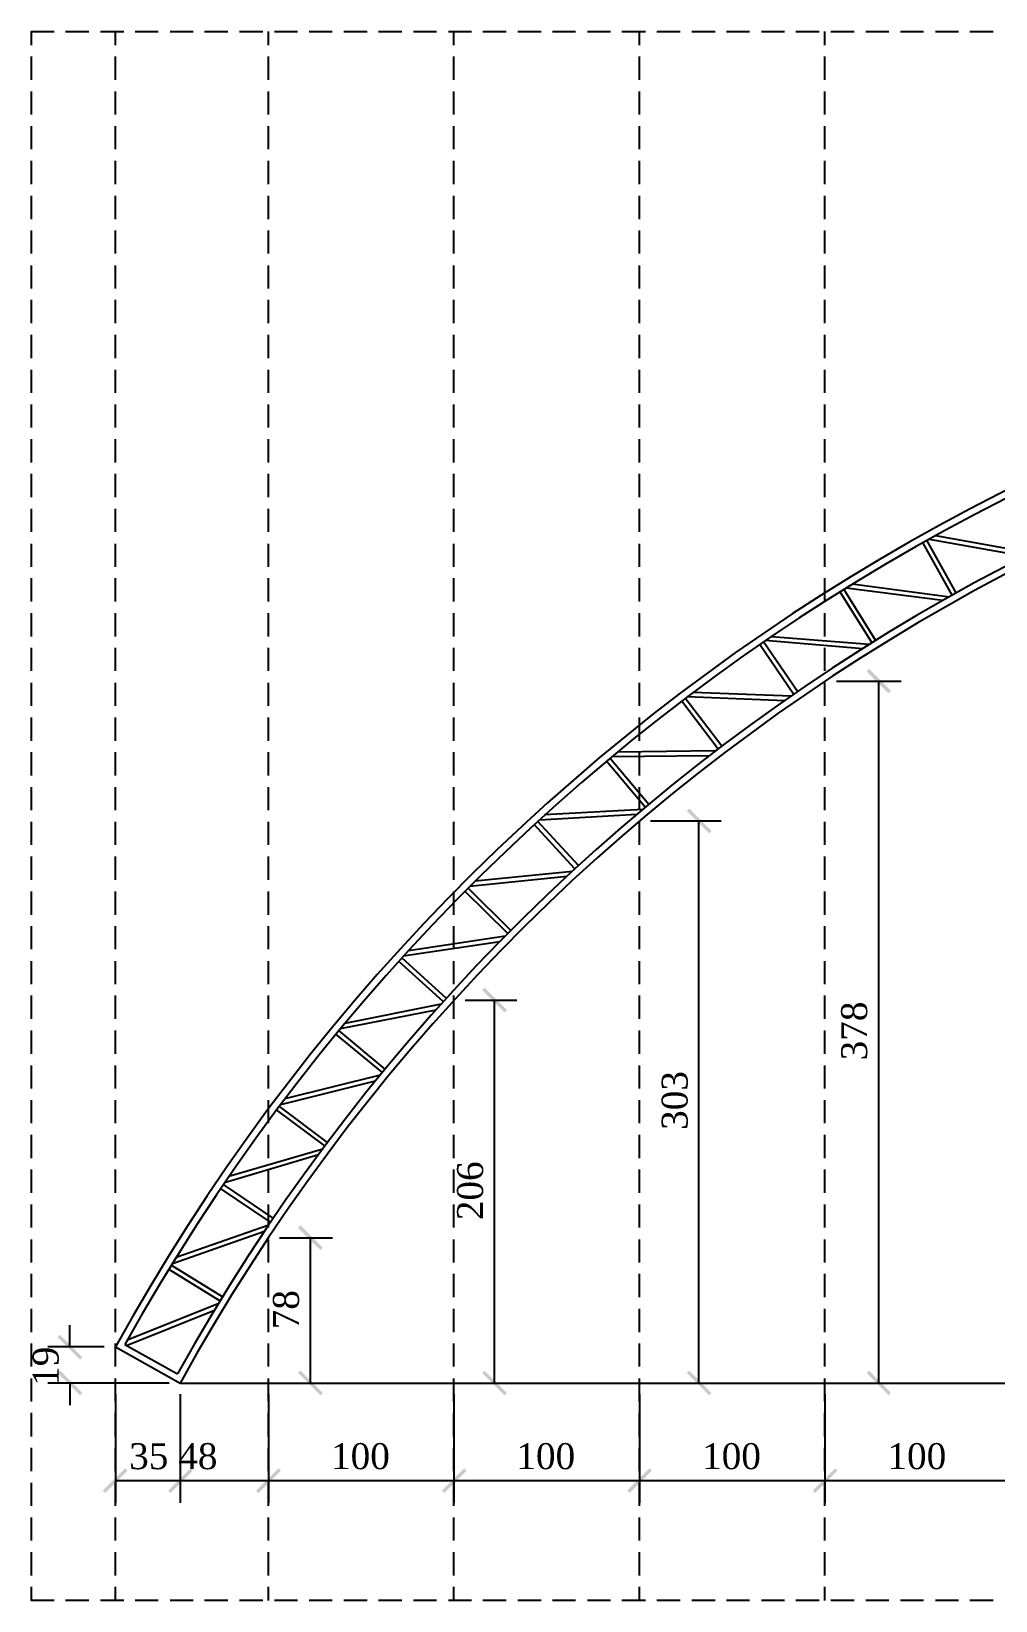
# Model space of a CAD drawing. Header units: millimetres. Extents: x 180 to 11148, y -1598 to 1045.
# Drawn here: x 5714 to 6233, y -1398 to -552 of the extents above; entities that cross this region are included whole.
import ezdxf

# ---------------------------------------------------------------- set-up
doc = ezdxf.new("R2010")
doc.units = ezdxf.units.MM
doc.header["$MEASUREMENT"] = 0
for name, color, linetype in [('PDF11_Geometry', 7, 'Continuous'), ('PDF11_Solid Fills', 7, 'Continuous'), ('PDF11_Text', 7, 'Continuous')]:
    doc.layers.add(name, color=color, linetype=linetype)
doc.styles.add('PDF Times New Roman', font='times.ttf')

msp = doc.modelspace()

# ---------------------------------------------------------------- linework, layer by layer
at = {"layer": 'PDF11_Geometry', "lineweight": -3}
for points in [[(5713.6417, -559.6653), (5713.6417, -552.2565), (5725.9192, -552.2565)], [(5732.0579, -552.2565), (5744.547, -552.2565)], [(5750.8974, -552.2565), (5763.3865, -552.2565)], [(5758.9413, -559.6653), (5758.9413, -552.2565)], [(5769.5253, -552.2565), (5782.0144, -552.2565)], [(5788.3648, -552.2565), (5800.8539, -552.2565)], [(5806.9926, -552.2565), (5819.4817, -552.2565)], [(5825.8321, -552.2565), (5838.3213, -552.2565)], [(5841.4965, -559.6653), (5841.4965, -552.2565)], [(5844.6717, -552.2565), (5857.1608, -552.2565)], [(5863.2995, -552.2565), (5875.7886, -552.2565)], [(5882.139, -552.2565), (5894.6281, -552.2565)], [(5900.7669, -552.2565), (5913.256, -552.2565)], [(5919.6064, -552.2565), (5932.0955, -552.2565)], [(5938.4459, -552.2565), (5950.935, -552.2565)], [(5941.4094, -559.6653), (5941.4094, -552.2565)], [(5957.0737, -552.2565), (5969.5629, -552.2565)], [(5975.9133, -552.2565), (5988.4024, -552.2565)], [(5994.5411, -552.2565), (6007.0302, -552.2565)], [(6013.3806, -552.2565), (6025.8697, -552.2565)], [(6032.0085, -552.2565), (6044.7093, -552.2565)], [(6041.5341, -559.6653), (6041.5341, -552.2565)], [(6050.848, -552.2565), (6063.3371, -552.2565)], [(6069.6875, -552.2565), (6082.1766, -552.2565)], [(6088.3153, -552.2565), (6100.8045, -552.2565)], [(6107.1549, -552.2565), (6119.644, -552.2565)], [(6125.7827, -552.2565), (6138.2718, -552.2565)], [(6141.447, -559.6653), (6141.447, -552.2565)], [(6144.6222, -552.2565), (6157.1113, -552.2565)], [(6163.4617, -552.2565), (6175.9509, -552.2565)], [(6182.0896, -552.2565), (6194.5787, -552.2565)], [(6200.9291, -552.2565), (6213.4182, -552.2565)], [(6219.5569, -552.2565), (6232.0461, -552.2565)], [(5713.6417, -578.2932), (5713.6417, -565.8041)], [(5758.9413, -578.2932), (5758.9413, -565.8041)], [(5841.4965, -578.2932), (5841.4965, -565.8041)], [(5941.4094, -578.2932), (5941.4094, -565.8041)], [(6041.5341, -578.2932), (6041.5341, -565.8041)], [(6141.447, -578.2932), (6141.447, -565.8041)], [(5713.6417, -597.1327), (5713.6417, -584.6436)], [(5758.9413, -597.1327), (5758.9413, -584.6436)], [(5841.4965, -597.1327), (5841.4965, -584.6436)], [(5941.4094, -597.1327), (5941.4094, -584.6436)], [(6041.5341, -597.1327), (6041.5341, -584.6436)], [(6141.447, -597.1327), (6141.447, -584.6436)], [(5713.6417, -615.7605), (5713.6417, -603.2714)], [(5758.9413, -615.7605), (5758.9413, -603.2714)], [(5841.4965, -615.7605), (5841.4965, -603.2714)], [(5941.4094, -615.7605), (5941.4094, -603.2714)], [(6041.5341, -615.7605), (6041.5341, -603.2714)], [(6141.447, -615.7605), (6141.447, -603.2714)], [(5713.6417, -634.6001), (5713.6417, -622.1109)], [(5758.9413, -634.6001), (5758.9413, -622.1109)], [(5841.4965, -634.6001), (5841.4965, -622.1109)], [(5941.4094, -634.6001), (5941.4094, -622.1109)], [(6041.5341, -634.6001), (6041.5341, -622.1109)], [(6141.447, -634.6001), (6141.447, -622.1109)], [(5713.6417, -653.4396), (5713.6417, -640.9505)], [(5758.9413, -653.4396), (5758.9413, -640.9505)], [(5841.4965, -653.4396), (5841.4965, -640.9505)], [(5941.4094, -653.4396), (5941.4094, -640.9505)], [(6041.5341, -653.4396), (6041.5341, -640.9505)], [(6141.447, -653.4396), (6141.447, -640.9505)], [(5713.6417, -672.0674), (5713.6417, -659.5783)], [(5758.9413, -672.0674), (5758.9413, -659.5783)], [(5841.4965, -672.0674), (5841.4965, -659.5783)], [(5941.4094, -672.0674), (5941.4094, -659.5783)], [(6041.5341, -672.0674), (6041.5341, -659.5783)], [(6141.447, -672.0674), (6141.447, -659.5783)], [(5713.6417, -690.9069), (5713.6417, -678.4178)], [(5758.9413, -690.9069), (5758.9413, -678.4178)], [(5841.4965, -690.9069), (5841.4965, -678.4178)], [(5941.4094, -690.9069), (5941.4094, -678.4178)], [(6041.5341, -690.9069), (6041.5341, -678.4178)], [(6141.447, -690.9069), (6141.447, -678.4178)], [(5713.6417, -709.5348), (5713.6417, -697.0457)], [(5758.9413, -709.5348), (5758.9413, -697.0457)], [(5841.4965, -709.5348), (5841.4965, -697.0457)], [(5941.4094, -709.5348), (5941.4094, -697.0457)], [(6041.5341, -709.5348), (6041.5341, -697.0457)], [(6141.447, -709.5348), (6141.447, -697.0457)], [(5713.6417, -728.3743), (5713.6417, -715.8852)], [(5758.9413, -728.3743), (5758.9413, -715.8852)], [(5841.4965, -728.3743), (5841.4965, -715.8852)], [(5941.4094, -728.3743), (5941.4094, -715.8852)], [(6041.5341, -728.3743), (6041.5341, -715.8852)], [(6141.447, -728.3743), (6141.447, -715.8852)], [(5713.6417, -747.2138), (5713.6417, -734.7247)], [(5758.9413, -747.2138), (5758.9413, -734.7247)], [(5841.4965, -747.2138), (5841.4965, -734.7247)], [(5941.4094, -747.2138), (5941.4094, -734.7247)], [(6041.5341, -747.2138), (6041.5341, -734.7247)], [(6141.447, -747.2138), (6141.447, -734.7247)], [(5713.6417, -765.8417), (5713.6417, -753.3525)], [(5758.9413, -765.8417), (5758.9413, -753.3525)], [(5841.4965, -765.8417), (5841.4965, -753.3525)], [(5941.4094, -765.8417), (5941.4094, -753.3525)], [(6041.5341, -765.8417), (6041.5341, -753.3525)], [(6141.447, -765.8417), (6141.447, -753.3525)], [(5713.6417, -784.6812), (5713.6417, -772.1921)], [(5758.9413, -784.6812), (5758.9413, -772.1921)], [(5841.4965, -784.6812), (5841.4965, -772.1921)], [(5941.4094, -784.6812), (5941.4094, -772.1921)], [(6041.5341, -784.6812), (6041.5341, -772.1921)], [(6141.447, -784.6812), (6141.447, -772.1921)], [(5713.6417, -803.309), (5713.6417, -790.8199)], [(5758.9413, -803.309), (5758.9413, -790.8199)], [(5841.4965, -803.309), (5841.4965, -790.8199)], [(5941.4094, -803.309), (5941.4094, -790.8199)], [(6041.5341, -803.309), (6041.5341, -790.8199)], [(6141.447, -803.309), (6141.447, -790.8199)], [(5713.6417, -822.1485), (5713.6417, -809.6594)], [(5758.9413, -822.1485), (5758.9413, -809.6594)], [(5841.4965, -822.1485), (5841.4965, -809.6594)], [(5941.4094, -822.1485), (5941.4094, -809.6594)], [(6041.5341, -822.1485), (6041.5341, -809.6594)], [(6141.447, -822.1485), (6141.447, -809.6594)], [(5713.6417, -840.9881), (5713.6417, -828.4989)], [(5758.9413, -840.9881), (5758.9413, -828.4989)], [(5841.4965, -840.9881), (5841.4965, -828.4989)], [(5941.4094, -840.9881), (5941.4094, -828.4989)], [(6041.5341, -840.9881), (6041.5341, -828.4989)], [(6141.447, -840.9881), (6141.447, -828.4989)], [(5713.6417, -859.6159), (5713.6417, -847.1268)], [(5758.9413, -859.6159), (5758.9413, -847.1268)], [(5841.4965, -859.6159), (5841.4965, -847.1268)], [(5941.4094, -859.6159), (5941.4094, -847.1268)], [(6041.5341, -859.6159), (6041.5341, -847.1268)], [(6141.447, -859.6159), (6141.447, -847.1268)], [(5713.6417, -878.4554), (5713.6417, -865.9663)], [(5758.9413, -878.4554), (5758.9413, -865.9663)], [(5841.4965, -878.4554), (5841.4965, -865.9663)], [(5941.4094, -878.4554), (5941.4094, -865.9663)], [(6041.5341, -878.4554), (6041.5341, -865.9663)], [(6141.447, -878.4554), (6141.447, -865.9663)], [(5713.6417, -897.0833), (5713.6417, -884.5941)], [(5758.9413, -897.0833), (5758.9413, -884.5941)], [(5841.4965, -897.0833), (5841.4965, -884.5941)], [(5941.4094, -897.0833), (5941.4094, -884.5941)], [(6041.5341, -897.0833), (6041.5341, -884.5941)], [(6141.447, -897.0833), (6141.447, -884.5941)], [(5713.6417, -915.9228), (5713.6417, -903.4337)], [(5758.9413, -915.9228), (5758.9413, -903.4337)], [(5841.4965, -915.9228), (5841.4965, -903.4337)], [(5941.4094, -915.9228), (5941.4094, -903.4337)], [(6041.5341, -915.9228), (6041.5341, -903.4337)], [(6141.447, -915.9228), (6141.447, -903.4337)], [(6147.5857, -902.5869), (6182.5129, -902.5869)], [(6170.4472, -1281.0708), (6170.4472, -902.5869)], [(5713.6417, -934.7623), (5713.6417, -922.2732)], [(5758.9413, -934.7623), (5758.9413, -922.2732)], [(5841.4965, -934.7623), (5841.4965, -922.2732)], [(5941.4094, -934.7623), (5941.4094, -922.2732)], [(6041.5341, -934.7623), (6041.5341, -922.2732)], [(6141.447, -934.7623), (6141.447, -922.2732)], [(5713.6417, -953.3901), (5713.6417, -940.901)], [(5758.9413, -953.3901), (5758.9413, -940.901)], [(5841.4965, -953.3901), (5841.4965, -940.901)], [(5941.4094, -953.3901), (5941.4094, -940.901)], [(6041.5341, -953.3901), (6041.5341, -940.901)], [(6141.447, -953.3901), (6141.447, -940.901)], [(5713.6417, -972.2297), (5713.6417, -959.7405)], [(5758.9413, -972.2297), (5758.9413, -959.7405)], [(5841.4965, -972.2297), (5841.4965, -959.7405)], [(5941.4094, -972.2297), (5941.4094, -959.7405)], [(6041.5341, -972.2297), (6041.5341, -959.7405)], [(6141.447, -972.2297), (6141.447, -959.7405)], [(5713.6417, -990.8575), (5713.6417, -978.3684)], [(5758.9413, -990.8575), (5758.9413, -978.3684)], [(5841.4965, -990.8575), (5841.4965, -978.3684)], [(5941.4094, -990.8575), (5941.4094, -978.3684)], [(6041.5341, -990.8575), (6041.5341, -978.3684)], [(6047.4611, -977.945), (6085.5635, -977.945)], [(6073.4977, -1281.0708), (6073.4977, -977.945)], [(6141.447, -990.8575), (6141.447, -978.3684)], [(5713.6417, -1009.697), (5713.6417, -997.2079)], [(5758.9413, -1009.697), (5758.9413, -997.2079)], [(5841.4965, -1009.697), (5841.4965, -997.2079)], [(5941.4094, -1009.697), (5941.4094, -997.2079)], [(6041.5341, -1009.697), (6041.5341, -997.2079)], [(6141.447, -1009.697), (6141.447, -997.2079)], [(5713.6417, -1028.5365), (5713.6417, -1016.0474)], [(5758.9413, -1028.5365), (5758.9413, -1016.0474)], [(5841.4965, -1028.5365), (5841.4965, -1016.0474)], [(5941.4094, -1028.5365), (5941.4094, -1016.0474)], [(6041.5341, -1028.5365), (6041.5341, -1016.0474)], [(6141.447, -1028.5365), (6141.447, -1016.0474)], [(5713.6417, -1047.1644), (5713.6417, -1034.6753)], [(5758.9413, -1047.1644), (5758.9413, -1034.6753)], [(5841.4965, -1047.1644), (5841.4965, -1034.6753)], [(5941.4094, -1047.1644), (5941.4094, -1034.6753)], [(6041.5341, -1047.1644), (6041.5341, -1034.6753)], [(6141.447, -1047.1644), (6141.447, -1034.6753)], [(5713.6417, -1066.0039), (5713.6417, -1053.5148)], [(5758.9413, -1066.0039), (5758.9413, -1053.5148)], [(5841.4965, -1066.0039), (5841.4965, -1053.5148)], [(5941.4094, -1066.0039), (5941.4094, -1053.5148)], [(6041.5341, -1066.0039), (6041.5341, -1053.5148)], [(6141.447, -1066.0039), (6141.447, -1053.5148)], [(5713.6417, -1084.6317), (5713.6417, -1072.1426)], [(5758.9413, -1084.6317), (5758.9413, -1072.1426)], [(5841.4965, -1084.6317), (5841.4965, -1072.1426)], [(5941.4094, -1084.6317), (5941.4094, -1072.1426)], [(6041.5341, -1084.6317), (6041.5341, -1072.1426)], [(6141.447, -1084.6317), (6141.447, -1072.1426)], [(5947.5481, -1074.6828), (5975.2782, -1074.6828)], [(5963.2125, -1281.0708), (5963.2125, -1074.6828)], [(5713.6417, -1103.4713), (5713.6417, -1090.9821)], [(5758.9413, -1103.4713), (5758.9413, -1090.9821)], [(5841.4965, -1103.4713), (5841.4965, -1090.9821)], [(5941.4094, -1103.4713), (5941.4094, -1090.9821)], [(6041.5341, -1103.4713), (6041.5341, -1090.9821)], [(6141.447, -1103.4713), (6141.447, -1090.9821)], [(5713.6417, -1122.3108), (5713.6417, -1109.8217)], [(5758.9413, -1122.3108), (5758.9413, -1109.8217)], [(5841.4965, -1122.3108), (5841.4965, -1109.8217)], [(5941.4094, -1122.3108), (5941.4094, -1109.8217)], [(6041.5341, -1122.3108), (6041.5341, -1109.8217)], [(6141.447, -1122.3108), (6141.447, -1109.8217)], [(5713.6417, -1140.9386), (5713.6417, -1128.4495)], [(5758.9413, -1140.9386), (5758.9413, -1128.4495)], [(5841.4965, -1140.9386), (5841.4965, -1128.4495)], [(5941.4094, -1140.9386), (5941.4094, -1128.4495)], [(6041.5341, -1140.9386), (6041.5341, -1128.4495)], [(6141.447, -1140.9386), (6141.447, -1128.4495)], [(5713.6417, -1159.7781), (5713.6417, -1147.289)], [(5758.9413, -1159.7781), (5758.9413, -1147.289)], [(5841.4965, -1159.7781), (5841.4965, -1147.289)], [(5941.4094, -1159.7781), (5941.4094, -1147.289)], [(6041.5341, -1159.7781), (6041.5341, -1147.289)], [(6141.447, -1159.7781), (6141.447, -1147.289)], [(5713.6417, -1178.406), (5713.6417, -1165.9169)], [(5758.9413, -1178.406), (5758.9413, -1165.9169)], [(5841.4965, -1178.406), (5841.4965, -1165.9169)], [(5941.4094, -1178.406), (5941.4094, -1165.9169)], [(6041.5341, -1178.406), (6041.5341, -1165.9169)], [(6141.447, -1178.406), (6141.447, -1165.9169)], [(5713.6417, -1197.2455), (5713.6417, -1184.7564)], [(5758.9413, -1197.2455), (5758.9413, -1184.7564)], [(5841.4965, -1197.2455), (5841.4965, -1184.7564)], [(5941.4094, -1197.2455), (5941.4094, -1184.7564)], [(6041.5341, -1197.2455), (6041.5341, -1184.7564)], [(6141.447, -1197.2455), (6141.447, -1184.7564)], [(5713.6417, -1216.085), (5713.6417, -1203.5959)], [(5758.9413, -1216.085), (5758.9413, -1203.5959)], [(5841.4965, -1216.085), (5841.4965, -1203.5959)], [(5847.4235, -1202.7492), (5876.0003, -1202.7492)], [(5864.1462, -1281.0708), (5864.1462, -1202.7492)], [(5941.4094, -1216.085), (5941.4094, -1203.5959)], [(6041.5341, -1216.085), (6041.5341, -1203.5959)], [(6141.447, -1216.085), (6141.447, -1203.5959)], [(5713.6417, -1234.7129), (5713.6417, -1222.2237)], [(5758.9413, -1234.7129), (5758.9413, -1222.2237)], [(5841.4965, -1234.7129), (5841.4965, -1222.2237)], [(5941.4094, -1234.7129), (5941.4094, -1222.2237)], [(6041.5341, -1234.7129), (6041.5341, -1222.2237)], [(6141.447, -1234.7129), (6141.447, -1222.2237)], [(5713.6417, -1253.5524), (5713.6417, -1241.0633)], [(5758.9413, -1253.5524), (5758.9413, -1241.0633)], [(5841.4965, -1253.5524), (5841.4965, -1241.0633)], [(5941.4094, -1253.5524), (5941.4094, -1241.0633)], [(6041.5341, -1253.5524), (6041.5341, -1241.0633)], [(6141.447, -1253.5524), (6141.447, -1241.0633)], [(5734.3864, -1261.5962), (5734.3864, -1249.7421)], [(5713.6417, -1272.1802), (5713.6417, -1259.6911)], [(5758.9413, -1272.1802), (5758.9413, -1259.6911)], [(5760.6347, -1258.421), (5760.6347, -1258.421)], [(5841.4965, -1272.1802), (5841.4965, -1259.6911)], [(5941.4094, -1272.1802), (5941.4094, -1259.6911)], [(6041.5341, -1272.1802), (6041.5341, -1259.6911)], [(6141.447, -1272.1802), (6141.447, -1259.6911)], [(5752.8025, -1261.5962), (5722.5323, -1261.5962)], [(5713.6417, -1291.0197), (5713.6417, -1278.5306)], [(5787.9414, -1281.0708), (5722.5323, -1281.0708)], [(5734.3864, -1281.0708), (5734.3864, -1292.9249)], [(5758.9413, -1291.0197), (5758.9413, -1278.5306)], [(5793.8685, -1281.0708), (7689.2512, -1281.0708)], [(5841.4965, -1291.0197), (5841.4965, -1278.5306)], [(5847.4235, -1281.0708), (5876.0003, -1281.0708)], [(5941.4094, -1291.0197), (5941.4094, -1278.5306)], [(5947.5481, -1281.0708), (5975.2782, -1281.0708)], [(6041.5341, -1291.0197), (6041.5341, -1278.5306)], [(6047.4611, -1281.0708), (6085.5635, -1281.0708)], [(6141.447, -1291.0197), (6141.447, -1278.5306)], [(6147.5857, -1281.0708), (6182.5129, -1281.0708)], [(5758.9413, -1286.9978), (5758.9413, -1345.6332)], [(5793.8685, -1286.9978), (5793.8685, -1345.6332)], [(5793.8685, -1286.9978), (5793.8685, -1345.6332)], [(5841.4965, -1286.9978), (5841.4965, -1345.6332)], [(5841.4965, -1286.9978), (5841.4965, -1345.6332)], [(5941.4094, -1286.9978), (5941.4094, -1345.6332)], [(5941.4094, -1286.9978), (5941.4094, -1345.6332)], [(6041.5341, -1286.9978), (6041.5341, -1345.6332)], [(6041.5341, -1286.9978), (6041.5341, -1345.6332)], [(6141.447, -1286.9978), (6141.447, -1345.6332)], [(6141.447, -1286.9978), (6141.447, -1345.6332)], [(5713.6417, -1309.8593), (5713.6417, -1297.1585)], [(5758.9413, -1309.8593), (5758.9413, -1297.1585)], [(5841.4965, -1309.8593), (5841.4965, -1297.1585)], [(5941.4094, -1309.8593), (5941.4094, -1297.1585)], [(6041.5341, -1309.8593), (6041.5341, -1297.1585)], [(6141.447, -1309.8593), (6141.447, -1297.1585)], [(5713.6417, -1328.4871), (5713.6417, -1315.998)], [(5758.9413, -1328.4871), (5758.9413, -1315.998)], [(5841.4965, -1328.4871), (5841.4965, -1315.998)], [(5941.4094, -1328.4871), (5941.4094, -1315.998)], [(6041.5341, -1328.4871), (6041.5341, -1315.998)], [(6141.447, -1328.4871), (6141.447, -1315.998)], [(5713.6417, -1347.3266), (5713.6417, -1334.8375)], [(5758.9413, -1333.5674), (5793.8685, -1333.5674)], [(5758.9413, -1347.3266), (5758.9413, -1334.8375)], [(5793.8685, -1333.5674), (5841.4965, -1333.5674)], [(5841.4965, -1333.5674), (5941.4094, -1333.5674)], [(5841.4965, -1347.3266), (5841.4965, -1334.8375)], [(5941.4094, -1333.5674), (6041.5341, -1333.5674)], [(5941.4094, -1347.3266), (5941.4094, -1334.8375)], [(6041.5341, -1333.5674), (6141.447, -1333.5674)], [(6041.5341, -1347.3266), (6041.5341, -1334.8375)], [(6141.447, -1333.5674), (6241.5717, -1333.5674)], [(6141.447, -1347.3266), (6141.447, -1334.8375)], [(5713.6417, -1365.9545), (5713.6417, -1353.4653)], [(5758.9413, -1365.9545), (5758.9413, -1353.4653)], [(5841.4965, -1365.9545), (5841.4965, -1353.4653)], [(5941.4094, -1365.9545), (5941.4094, -1353.4653)], [(6041.5341, -1365.9545), (6041.5341, -1353.4653)], [(6141.447, -1365.9545), (6141.447, -1353.4653)], [(5713.6417, -1384.794), (5713.6417, -1372.3049)], [(5758.9413, -1384.794), (5758.9413, -1372.3049)], [(5841.4965, -1384.794), (5841.4965, -1372.3049)], [(5941.4094, -1384.794), (5941.4094, -1372.3049)], [(6041.5341, -1384.794), (6041.5341, -1372.3049)], [(6141.447, -1384.794), (6141.447, -1372.3049)], [(5725.9192, -1398.3415), (5713.6417, -1398.3415), (5713.6417, -1390.9327)], [(5758.9413, -1398.3415), (5758.9413, -1390.9327)], [(5841.4965, -1398.3415), (5841.4965, -1390.9327)], [(5941.4094, -1398.3415), (5941.4094, -1390.9327)], [(6041.5341, -1398.3415), (6041.5341, -1390.9327)], [(6141.447, -1398.3415), (6141.447, -1390.9327)], [(5744.547, -1398.3415), (5732.0579, -1398.3415)], [(5763.3865, -1398.3415), (5750.8974, -1398.3415)], [(5782.0144, -1398.3415), (5769.5253, -1398.3415)], [(5800.8539, -1398.3415), (5788.3648, -1398.3415)], [(5819.4817, -1398.3415), (5806.9926, -1398.3415)], [(5838.3213, -1398.3415), (5825.8321, -1398.3415)], [(5857.1608, -1398.3415), (5844.6717, -1398.3415)], [(5875.7886, -1398.3415), (5863.2995, -1398.3415)], [(5894.6281, -1398.3415), (5882.139, -1398.3415)], [(5913.256, -1398.3415), (5900.7669, -1398.3415)], [(5932.0955, -1398.3415), (5919.6064, -1398.3415)], [(5950.935, -1398.3415), (5938.4459, -1398.3415)], [(5969.5629, -1398.3415), (5957.0737, -1398.3415)], [(5988.4024, -1398.3415), (5975.9133, -1398.3415)], [(6007.0302, -1398.3415), (5994.5411, -1398.3415)], [(6025.8697, -1398.3415), (6013.3806, -1398.3415)], [(6044.7093, -1398.3415), (6032.0085, -1398.3415)], [(6063.3371, -1398.3415), (6050.848, -1398.3415)], [(6082.1766, -1398.3415), (6069.6875, -1398.3415)], [(6100.8045, -1398.3415), (6088.3153, -1398.3415)], [(6119.644, -1398.3415), (6107.1549, -1398.3415)], [(6138.2718, -1398.3415), (6125.7827, -1398.3415)], [(6157.1113, -1398.3415), (6144.6222, -1398.3415)], [(6175.9509, -1398.3415), (6163.4617, -1398.3415)], [(6194.5787, -1398.3415), (6182.0896, -1398.3415)], [(6213.4182, -1398.3415), (6200.9291, -1398.3415)], [(6232.0461, -1398.3415), (6219.5569, -1398.3415)]]:
    msp.add_lwpolyline(points, dxfattribs=at)
at = {"layer": 'PDF11_Geometry', "color": 32, "lineweight": -3, "true_color": 0xdd6d00}
for points in [[(6210.0313, -856.229), (6194.1553, -827.8639)], [(6212.1481, -854.9589), (6196.2721, -826.5938)], [(6197.5422, -825.9588), (6249.1921, -835.2727)], [(6200.9291, -824.0537), (6253.0024, -833.3676)], [(6166.6369, -881.8423), (6149.4909, -854.3239)], [(6168.7537, -880.5722), (6151.6077, -853.0538)], [(6152.8777, -852.2071), (6204.951, -858.9809)], [(6156.0529, -850.0903), (6208.5496, -857.0757)], [(6112.6585, -878.4554), (6165.1552, -882.689)], [(6124.5126, -909.5724), (6106.0965, -882.689)], [(6126.6294, -908.0906), (6108.2133, -881.4189)], [(6109.2717, -880.5722), (6161.7683, -885.0175)], [(6083.8701, -939.2076), (6064.1838, -913.1709)], [(6085.7752, -937.7258), (6066.0889, -911.6892)], [(6067.1473, -910.8425), (6119.8557, -912.9593)], [(6070.3225, -908.514), (6123.2425, -910.4191)], [(6044.4976, -970.5362), (6023.5413, -945.558)], [(6046.4027, -969.0545), (6025.4464, -944.0762)], [(6026.5048, -943.2295), (6079.2131, -942.5945)], [(6029.68, -940.6893), (6082.3883, -940.0543)], [(5990.3075, -974.5581), (6043.2275, -971.5946)], [(6006.6069, -1003.77), (5984.5921, -979.8501)], [(6008.512, -1002.0765), (5986.4973, -978.1567)], [(5987.5557, -977.31), (6040.0523, -974.3465)], [(5952.8401, -1010.3321), (6005.3368, -1005.0401)], [(5972.103, -1037.0037), (5949.0299, -1014.1423)], [(5949.8766, -1013.0839), (6002.3733, -1007.7919)], [(5970.4096, -1038.6972), (5947.3365, -1015.8357)], [(5916.8545, -1047.7994), (5969.1395, -1039.9673)], [(5914.1027, -1050.7629), (5966.176, -1042.9308)], [(5935.6941, -1075.3178), (5911.5625, -1053.5148)], [(5937.3875, -1073.6244), (5913.256, -1051.8213)], [(5880.2339, -1089.9237), (5931.8838, -1079.7631)], [(5882.7741, -1086.9602), (5934.6357, -1076.5879)], [(5904.3654, -1111.7268), (5879.3872, -1090.9821)], [(5902.8837, -1113.6319), (5877.6937, -1092.8873)], [(5850.387, -1127.6028), (5901.8253, -1114.902)], [(5848.0585, -1130.778), (5899.0734, -1118.0772)], [(5871.7667, -1153.2161), (5845.7301, -1133.7415)], [(5873.2485, -1151.3109), (5847.2118, -1131.8364)], [(5817.7883, -1172.9023), (5868.3798, -1157.873)], [(5820.1168, -1169.5154), (5870.7083, -1154.6978)], [(5844.0366, -1192.1652), (5817.1533, -1173.9607)], [(5842.5549, -1194.282), (5815.6715, -1176.0775)], [(5789.6349, -1216.5084), (5839.3797, -1199.1506)], [(5791.7517, -1213.1215), (5841.7081, -1195.7637)], [(5816.7299, -1234.5012), (5788.9998, -1217.5668)], [(5815.2481, -1236.618), (5787.5181, -1219.6836)], [(5764.8683, -1260.7495), (5812.2846, -1241.6983)], [(5765.2917, -1257.786), (5814.4014, -1238.0997)]]:
    msp.add_lwpolyline(points, dxfattribs=at)
at = {"layer": 'PDF11_Geometry', "color": 112, "lineweight": -3, "true_color": 0x00b85b}
for points in [[(5764.0216, -1260.3261), (5792.3867, -1275.9905)], [(5758.9413, -1261.5962), (5793.8685, -1281.0708)]]:
    msp.add_lwpolyline(points, dxfattribs=at)
for centre, radius, start, end in [((6741.3952, -1802.445), 1121.487, 89.9915907, 151.1668631), ((6742.1116, -1803.2075), 1118.6511, 90.0282626, 150.9678708), ((6741.6175, -1802.7488), 1085.5936, 90.0030423, 150.9727104), ((6741.3542, -1802.4114), 1081.4459, 89.9891058, 151.1788332)]:
    msp.add_arc(centre, radius, start, end, dxfattribs=at)
at = {"layer": 'PDF11_Solid Fills', "transparency": 33554559}
for points in [[(6177.0093, -907.8789), (6163.8851, -897.2949), (6165.1552, -896.0249)], [(6175.7392, -909.149), (6177.0093, -907.8789), (6163.8851, -897.2949)], [(6080.2715, -983.4487), (6066.9357, -972.653), (6068.2057, -971.3829)], [(6079.0014, -984.7188), (6080.2715, -983.4487), (6066.9357, -972.653)], [(5969.9862, -1079.9748), (5956.6504, -1069.1791), (5957.9205, -1067.909)], [(5968.7161, -1081.2449), (5969.9862, -1079.9748), (5956.6504, -1069.1791)], [(5870.7083, -1208.0412), (5857.3725, -1197.4572), (5858.6425, -1195.9754)], [(5869.4382, -1209.3113), (5870.7083, -1208.0412), (5857.3725, -1197.4572)], [(5729.0944, -1255.0341), (5727.8243, -1256.3042), (5741.1601, -1267.0999)], [(5727.8243, -1256.3042), (5741.1601, -1267.0999), (5739.8901, -1268.37)], [(5741.1601, -1286.3628), (5727.8243, -1275.5671), (5729.0944, -1274.297)], [(5739.8901, -1287.6329), (5741.1601, -1286.3628), (5727.8243, -1275.5671)], [(5858.6425, -1274.297), (5857.3725, -1275.5671), (5870.7083, -1286.3628)], [(5857.3725, -1275.5671), (5870.7083, -1286.3628), (5869.4382, -1287.6329)], [(5957.9205, -1274.297), (5956.6504, -1275.5671), (5969.9862, -1286.3628)], [(5956.6504, -1275.5671), (5969.9862, -1286.3628), (5968.7161, -1287.6329)], [(6068.2057, -1274.297), (6066.9357, -1275.5671), (6080.2715, -1286.3628)], [(6066.9357, -1275.5671), (6080.2715, -1286.3628), (6079.0014, -1287.6329)], [(6165.1552, -1274.297), (6163.8851, -1275.5671), (6177.0093, -1286.3628)], [(6163.8851, -1275.5671), (6177.0093, -1286.3628), (6175.7392, -1287.6329)], [(5764.2333, -1327.0053), (5753.4376, -1340.3412), (5752.1675, -1339.0711)], [(5765.5033, -1328.2754), (5764.2333, -1327.0053), (5753.4376, -1340.3412)], [(5787.3064, -1339.0711), (5788.5765, -1340.3412), (5799.3721, -1327.0053)], [(5799.3721, -1327.0053), (5788.5765, -1340.3412), (5787.3064, -1339.0711)], [(5788.5765, -1340.3412), (5799.3721, -1327.0053), (5800.6422, -1328.2754)], [(5800.6422, -1328.2754), (5799.3721, -1327.0053), (5788.5765, -1340.3412)], [(5834.7227, -1339.0711), (5835.9928, -1340.3412), (5846.7885, -1327.0053)], [(5846.7885, -1327.0053), (5835.9928, -1340.3412), (5834.7227, -1339.0711)], [(5835.9928, -1340.3412), (5846.7885, -1327.0053), (5848.0585, -1328.2754)], [(5848.0585, -1328.2754), (5846.7885, -1327.0053), (5835.9928, -1340.3412)], [(5934.8473, -1339.0711), (5936.1174, -1340.3412), (5946.9131, -1327.0053)], [(5946.9131, -1327.0053), (5936.1174, -1340.3412), (5934.8473, -1339.0711)], [(5936.1174, -1340.3412), (5946.9131, -1327.0053), (5948.1832, -1328.2754)], [(5948.1832, -1328.2754), (5946.9131, -1327.0053), (5936.1174, -1340.3412)], [(6034.7603, -1339.0711), (6036.0304, -1340.3412), (6046.8261, -1327.0053)], [(6046.8261, -1327.0053), (6036.0304, -1340.3412), (6034.7603, -1339.0711)], [(6036.0304, -1340.3412), (6046.8261, -1327.0053), (6048.0961, -1328.2754)], [(6048.0961, -1328.2754), (6046.8261, -1327.0053), (6036.0304, -1340.3412)], [(6134.8849, -1339.0711), (6136.155, -1340.3412), (6146.9507, -1327.0053)], [(6146.9507, -1327.0053), (6136.155, -1340.3412), (6134.8849, -1339.0711)], [(6136.155, -1340.3412), (6146.9507, -1327.0053), (6148.2208, -1328.2754)], [(6148.2208, -1328.2754), (6146.9507, -1327.0053), (6136.155, -1340.3412)]]:
    msp.add_solid(points, dxfattribs=at)

# ---------------------------------------------------------------- texts
at = {"layer": 'PDF11_Text', "char_height": 14.00077, "attachment_point": 7, "rotation": 90, "style": 'PDF Times New Roman'}
for s, insert in [('378', (6164.3795, -1107.0698)), ('303', (6067.6013, -1144.5372)), ('206', (5957.316, -1193.2236)), ('78', (5858.0785, -1252.0706)), ('19', (5728.5303, -1282.5525))]:
    msp.add_mtext(s, dxfattribs=dict(at, insert=insert))
at = {"layer": 'PDF11_Text', "char_height": 14.00077, "attachment_point": 7, "style": 'PDF Times New Roman'}
for s, insert in [('35 48', (5766.3501, -1327.671)), ('100', (5875.1536, -1327.671)), ('100', (5975.0665, -1327.671)), ('100', (6075.1912, -1327.671)), ('100', (6175.1041, -1327.671))]:
    msp.add_mtext(s, dxfattribs=dict(at, insert=insert))

doc.saveas('drawing.dxf')
